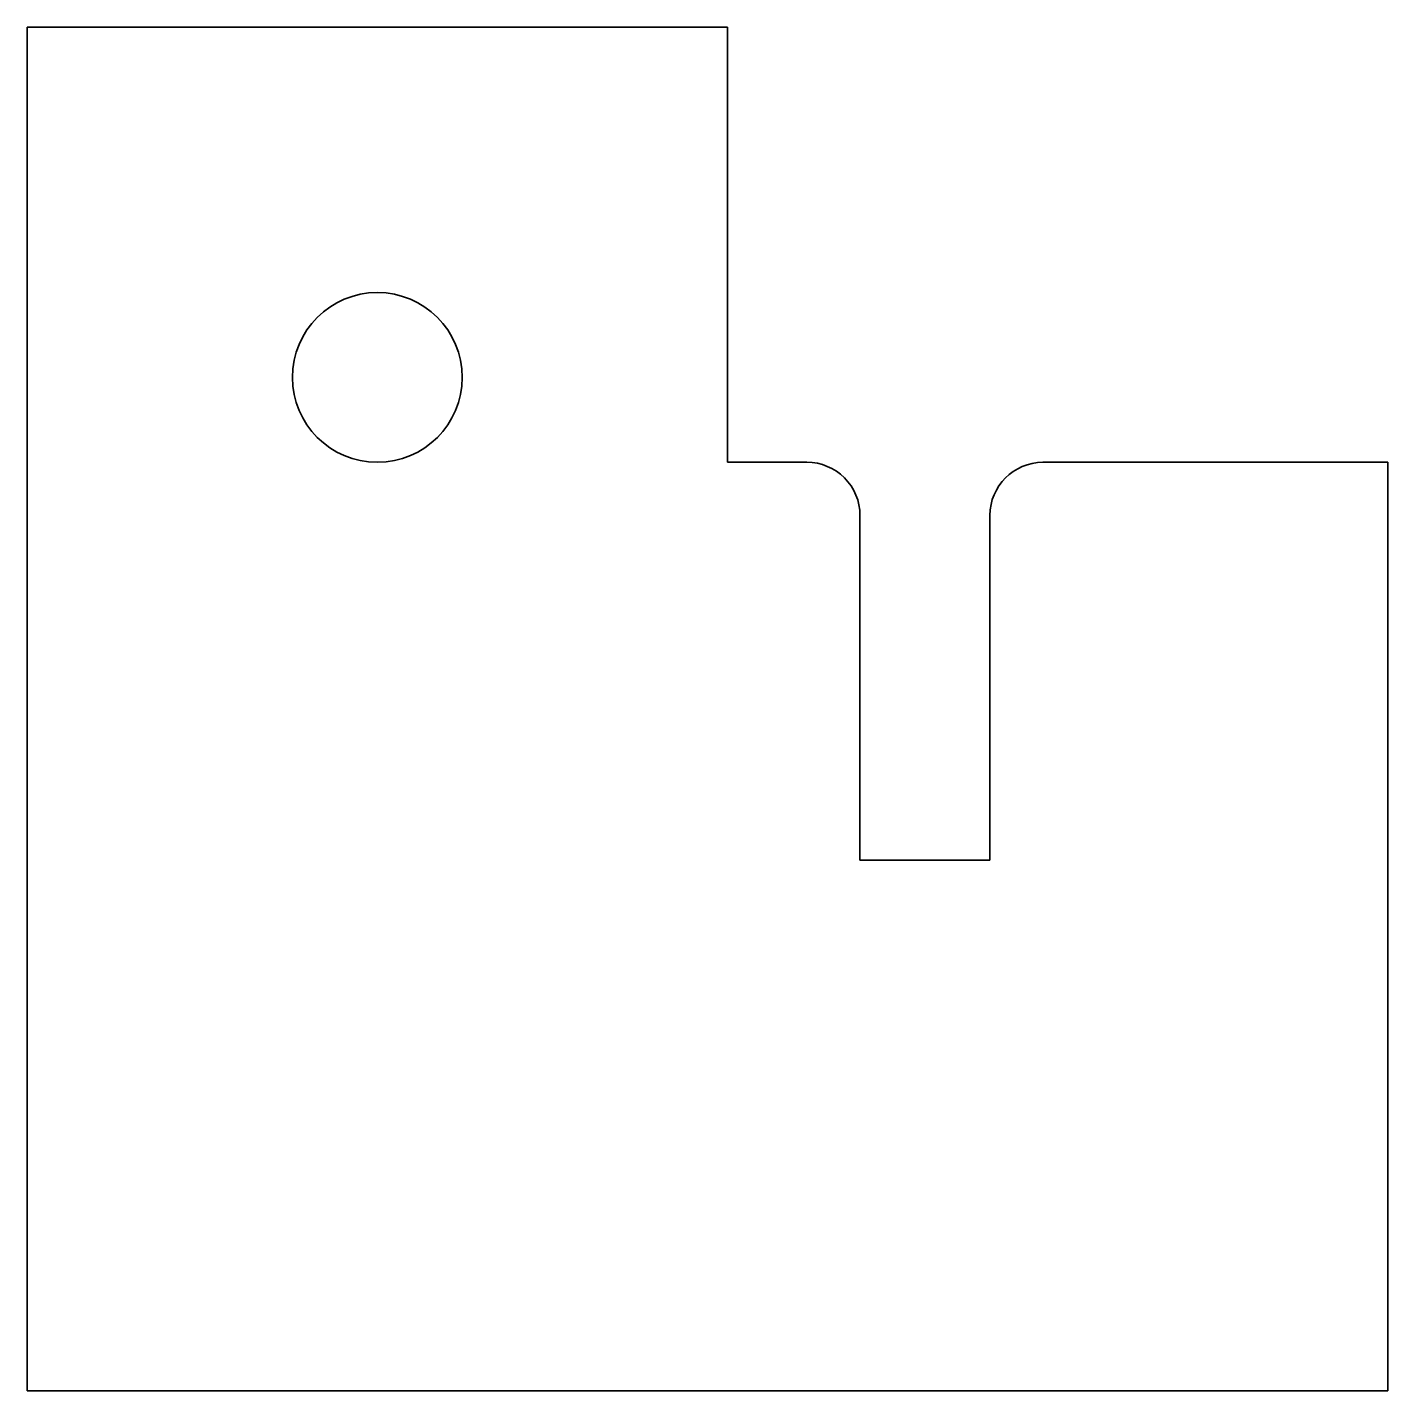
# Model space of a CAD drawing. Extents: x 125.8 to 177.1, y 80.6 to 132.
import ezdxf

# ---------------------------------------------------------------- set-up
doc = ezdxf.new("R2010")
doc.units = 0

msp = doc.modelspace()

# ---------------------------------------------------------------- linework, layer by layer
at = {"color": 7, "lineweight": 35}
for p, q in [((125.847046, 80.602295), (125.847046, 132.002197)), ((125.847046, 132.002197), (152.246948, 132.002197)), ((152.246948, 132.002197), (152.246948, 115.602295)), ((152.246948, 115.602295), (155.246948, 115.602295)), ((164.146973, 115.602295), (177.146973, 115.602295)), ((177.146973, 115.602295), (177.146973, 80.602295)), ((157.246948, 113.602295), (157.246948, 100.602295)), ((162.146973, 100.602295), (162.146973, 113.602295)), ((157.246948, 100.602295), (162.146973, 100.602295)), ((177.146973, 80.602295), (125.847046, 80.602295))]:
    msp.add_line(p, q, dxfattribs=at)
msp.add_circle((139.046997, 118.802246), 3.2, dxfattribs=at)
for centre, start, end in [((155.246948, 113.602295), 360, 90.000003), ((164.146973, 113.602295), 90.000003, 179.999995)]:
    msp.add_arc(centre, 2, start, end, dxfattribs=at)

doc.saveas('drawing.dxf')
